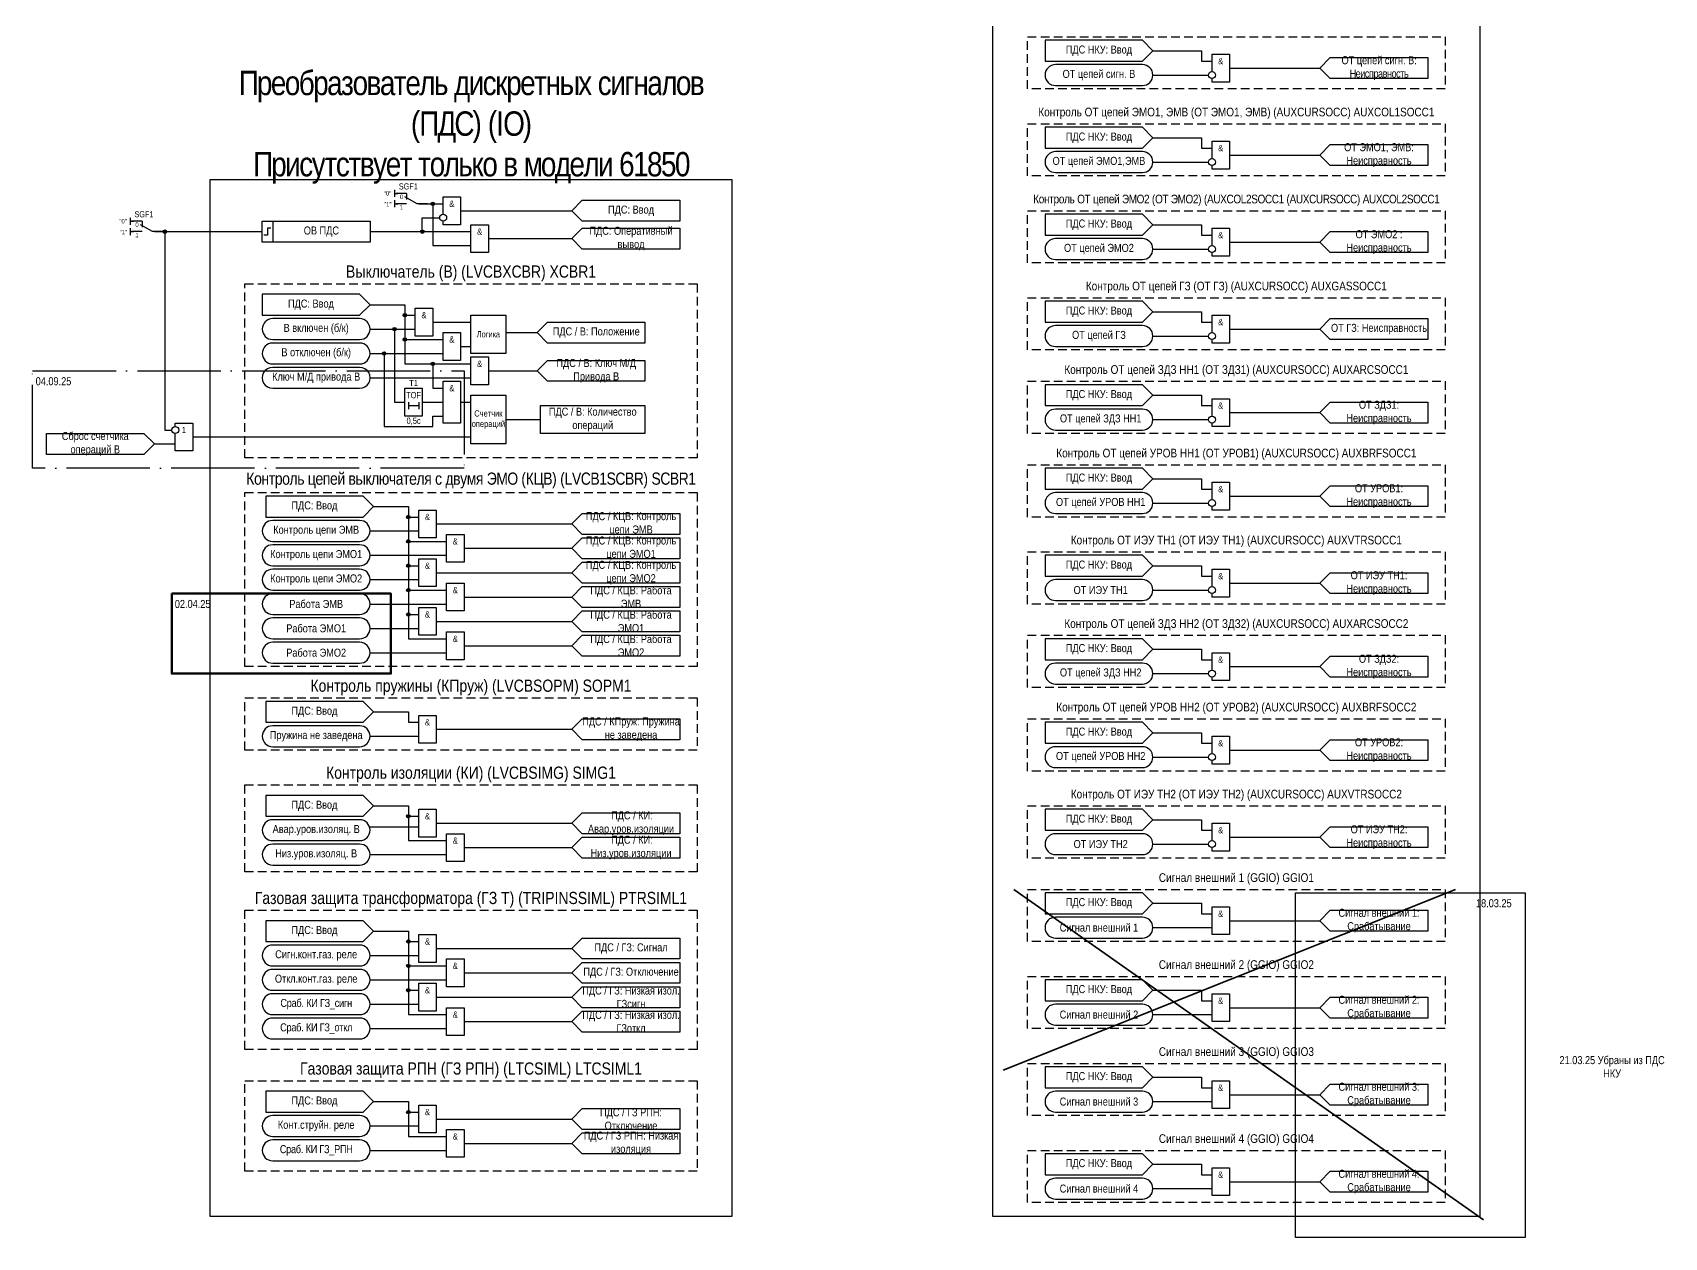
# Model space of a CAD drawing. Header units: millimetres. Extents: x -51 to 418, y -6 to 665.
# Drawn here: x -51 to 418, y -6 to 340.2 of the extents above; entities that cross this region are included whole.
import ezdxf
from ezdxf.enums import TextEntityAlignment as Align

# ---------------------------------------------------------------- set-up
doc = ezdxf.new("R2010")
doc.units = ezdxf.units.MM
doc.linetypes.add('ACAD_ISO04W100', pattern=[30, 24, -3, 0, -3])
doc.linetypes.add('штриховая2', pattern=[0.375, 0.25, -0.125])
doc.layers.add('TEXT', color=7, linetype='Continuous', lineweight=25)
doc.layers.add('Основная', color=7, linetype='Continuous')
doc.styles.add('2.5_Gost_RD', font='ARIALN.TTF', dxfattribs={"height": 2.5})
doc.styles.add('3.5_Gost_RD', font='ARIALN.TTF', dxfattribs={"height": 3.5})
doc.styles.add('Вывод', font='ARIALN.TTF', dxfattribs={"height": 2.5})
doc.styles.add('Компонент', font='ARIALN.TTF', dxfattribs={"height": 3.5})

# ---------------------------------------------------------------- blocks, each defined once
blk = doc.blocks.new('Точка')
at = {"ltscale": 100}
h = blk.add_hatch(color=256, dxfattribs=at)
h.dxf.hatch_style = 1
edge = h.paths.add_edge_path()
edge.add_arc((0, 0), 0.5, 0, 360)
blk.add_circle((0, 0), 0.5, dxfattribs=at)
blk = doc.blocks.new('*U78')
at = {"layer": 'Основная', "color": 0}
blk.add_line((0, 0), (7, 4), dxfattribs=at)
at = {"layer": 'Основная', "ltscale": 0.35}
blk.add_line((6, 6), (6, 2.5), dxfattribs=at)
blk = doc.blocks.new('*U80')
at = {"layer": 'Основная', "color": 0}
for p, q in [((-3, 6), (-9, 6)), ((-3, 0), (-9, 0)), ((9, 0), (3, 0))]:
    blk.add_line(p, q, dxfattribs=at)
at = {"layer": 'Основная', "ltscale": 0.25, "xscale": -1}
blk.add_blockref('*U78', (3, 0), dxfattribs=at)
at = {"layer": 'Основная'}
for tag, height, style, p in [('ОУ', 3.5, 'Компонент', (-2, 10)), ('В1', 2.5, 'Вывод', (-14, 6)), ('В2', 2.5, 'Вывод', (-6, 4)), ('В3', 2.5, 'Вывод', (-6, -2))]:
    blk.add_attdef(tag, text='', height=height, dxfattribs=dict(at, style=style)).set_placement(p, align=Align.MIDDLE_CENTER)

msp = doc.modelspace()

# ---------------------------------------------------------------- linework, layer by layer
at = {"ltscale": 100}
for p, q in [((53, 295), (53, 293)), ((53, 294), (54, 294)), ((53, 292), (53, 290)), ((53, 291), (54, 291))]:
    msp.add_line(p, q, dxfattribs=at)
at = {"color": 6, "ltscale": 100}
for p, q in [((-23, 287), (-23, 285)), ((-23, 286), (-22, 286)), ((-23, 284), (-23, 282)), ((-23, 283), (-22, 283))]:
    msp.add_line(p, q, dxfattribs=at)
at = {"color": 1, "lineweight": 35, "ltscale": 100}
for p, q in [((358, 94), (228, 42)), ((231, 94), (366, -1))]:
    msp.add_line(p, q, dxfattribs=at)
at = {"ltscale": 100}
for points in [[(225, 633), (365, 633), (365, 0), (225, 0)], [(240, 338), (240, 332), (268, 332), (271, 335), (268, 338)], [(240, 313), (240, 307), (268, 307), (271, 310), (268, 313)], [(0, 298), (150, 298), (150, 0), (0, 0)], [(240, 288), (240, 282), (268, 282), (271, 285), (268, 288)], [(15, 286), (46, 286), (46, 280), (15, 280)], [(15, 286), (18, 286), (18, 280), (15, 280)], [(75, 285), (80, 285), (80, 277), (75, 277)], [(15, 265), (15, 259), (43, 259), (46, 262), (43, 265)], [(240, 263), (240, 257), (268, 257), (271, 260), (268, 263)], [(240, 239), (240, 233), (268, 233), (271, 236), (268, 239)], [(240, 215), (240, 209), (268, 209), (271, 212), (268, 215)], [(16, 207), (16, 201), (44, 201), (47, 204), (44, 207)], [(240, 190), (240, 184), (268, 184), (271, 187), (268, 190)], [(240, 166), (240, 160), (268, 160), (271, 163), (268, 166)], [(16, 148), (16, 142), (44, 142), (47, 145), (44, 148)], [(240, 142), (240, 136), (268, 136), (271, 139), (268, 142)], [(16, 121), (16, 115), (44, 115), (47, 118), (44, 121)], [(240, 117), (240, 111), (268, 111), (271, 114), (268, 117)], [(240, 93), (240, 87), (268, 87), (271, 90), (268, 93)], [(16, 85), (16, 79), (44, 79), (47, 82), (44, 85)], [(240, 68), (240, 62), (268, 62), (271, 65), (268, 68)], [(240, 43), (240, 37), (268, 37), (271, 40), (268, 43)], [(16, 36), (16, 30), (44, 30), (47, 33), (44, 36)], [(240, 18), (240, 12), (268, 12), (271, 15), (268, 18)]]:
    msp.add_lwpolyline(points, close=True, dxfattribs=at)
at = {"linetype": 'штриховая2', "ltscale": 10}
for points in [[(235, 339), (355, 339), (355, 324), (235, 324)], [(235, 314), (355, 314), (355, 299), (235, 299)], [(235, 289), (355, 289), (355, 274), (235, 274)], [(235, 264), (355, 264), (355, 249), (235, 249)], [(235, 240), (355, 240), (355, 225), (235, 225)], [(235, 216), (355, 216), (355, 201), (235, 201)], [(235, 191), (355, 191), (355, 176), (235, 176)], [(235, 167), (355, 167), (355, 152), (235, 152)], [(235, 143), (355, 143), (355, 128), (235, 128)], [(235, 118), (355, 118), (355, 103), (235, 103)], [(235, 94), (355, 94), (355, 79), (235, 79)], [(235, 69), (355, 69), (355, 54), (235, 54)], [(235, 44), (355, 44), (355, 29), (235, 29)], [(235, 19), (355, 19), (355, 4), (235, 4)]]:
    msp.add_lwpolyline(points, close=True, dxfattribs=at)
at = {"color": 6, "ltscale": 100}
for points in [[(271, 335), (285, 335), (285, 332), (288, 332)], [(288, 329), (288, 334), (293, 334), (293, 326), (288, 326), (288, 327)], [(293, 330), (319, 330)], [(319, 330), (322, 333), (350, 333), (350, 327), (322, 327), (319, 330)], [(271, 328), (287, 328)], [(271, 310), (285, 310), (285, 307), (288, 307)], [(288, 304), (288, 309), (293, 309), (293, 301), (288, 301), (288, 302)], [(293, 305), (319, 305)], [(319, 305), (322, 308), (350, 308), (350, 302), (322, 302), (319, 305)], [(271, 303), (287, 303)], [(-16, 283), (15, 283)], [(271, 285), (285, 285), (285, 282), (288, 282)], [(288, 279), (288, 284), (293, 284), (293, 276), (288, 276), (288, 277)], [(319, 280), (322, 283), (350, 283), (350, 277), (322, 277), (319, 280)], [(271, 278), (287, 278)], [(293, 280), (319, 280)], [(46, 262), (56, 262), (56, 259), (59, 259)], [(46, 262), (56, 262), (56, 252), (67, 252)], [(46, 262), (56, 262), (56, 245), (75, 245)], [(271, 260), (285, 260), (285, 257), (288, 257)], [(288, 254), (288, 259), (293, 259), (293, 251), (288, 251), (288, 252)], [(319, 255), (322, 258), (350, 258), (350, 252), (322, 252), (319, 255)], [(46, 255), (59, 255)], [(46, 255), (53, 255), (53, 234), (56, 234)], [(64, 257), (75, 257)], [(85, 254), (94, 254)], [(94, 254), (97, 257), (125, 257), (125, 251), (97, 251), (94, 254)], [(125, 251), (97, 251), (94, 254), (97, 257), (125, 257), (125, 251), (97, 251), (94, 254), (97, 257), (125, 257)], [(293, 255), (319, 255)], [(72, 250), (75, 250)], [(271, 253), (287, 253)], [(46, 248), (67, 248)], [(46, 248), (50, 248), (50, 227), (64, 227), (64, 230), (67, 230)], [(125, 240), (97, 240), (94, 243), (97, 246), (125, 246), (125, 240), (97, 240), (94, 243), (97, 246), (125, 246)], [(46, 241), (75, 241)], [(80, 243), (94, 243)], [(271, 236), (285, 236), (285, 233), (288, 233)], [(288, 230), (288, 235), (293, 235), (293, 227), (288, 227), (288, 228)], [(72, 234), (75, 234)], [(293, 231), (319, 231)], [(319, 231), (322, 234), (350, 234), (350, 228), (322, 228), (319, 231)], [(85, 229), (95, 229)], [(271, 229), (287, 229)], [(-5, 224), (75, 224)], [(271, 212), (285, 212), (285, 209), (288, 209)], [(288, 206), (288, 211), (293, 211), (293, 203), (288, 203), (288, 204)], [(293, 207), (319, 207)], [(319, 207), (322, 210), (350, 210), (350, 204), (322, 204), (319, 207)], [(47, 204), (57, 204), (57, 201), (60, 201)], [(47, 204), (57, 204), (57, 194), (68, 194)], [(47, 204), (57, 204), (57, 187), (60, 187)], [(47, 204), (57, 204), (57, 180), (68, 180)], [(47, 204), (57, 204), (57, 173), (60, 173)], [(47, 204), (57, 204), (57, 166), (68, 166)], [(135, 196), (107, 196), (104, 199), (107, 202), (135, 202), (135, 196), (107, 196), (104, 199), (107, 202), (135, 202)], [(271, 205), (287, 205)], [(46, 197), (60, 197)], [(65, 199), (104, 199)], [(135, 189), (107, 189), (104, 192), (107, 195), (135, 195), (135, 189), (107, 189), (104, 192), (107, 195), (135, 195)], [(46, 190), (68, 190)], [(73, 192), (104, 192)], [(135, 182), (107, 182), (104, 185), (107, 188), (135, 188), (135, 182), (107, 182), (104, 185), (107, 188), (135, 188)], [(46, 183), (60, 183)], [(65, 185), (104, 185)], [(271, 187), (285, 187), (285, 184), (288, 184)], [(288, 181), (288, 186), (293, 186), (293, 178), (288, 178), (288, 179)], [(319, 182), (322, 185), (350, 185), (350, 179), (322, 179), (319, 182)], [(135, 175), (107, 175), (104, 178), (107, 181), (135, 181), (135, 175), (107, 175), (104, 178), (107, 181), (135, 181)], [(271, 180), (287, 180)], [(293, 182), (319, 182)], [(46, 176), (68, 176)], [(73, 178), (104, 178)], [(135, 168), (107, 168), (104, 171), (107, 174), (135, 174), (135, 168), (107, 168), (104, 171), (107, 174), (135, 174)], [(46, 169), (60, 169)], [(65, 171), (104, 171)], [(135, 161), (107, 161), (104, 164), (107, 167), (135, 167), (135, 161), (107, 161), (104, 164), (107, 167), (135, 167)], [(46, 162), (68, 162)], [(73, 164), (104, 164)], [(271, 163), (285, 163), (285, 160), (288, 160)], [(288, 157), (288, 162), (293, 162), (293, 154), (288, 154), (288, 155)], [(319, 158), (322, 161), (350, 161), (350, 155), (322, 155), (319, 158)], [(271, 156), (287, 156)], [(293, 158), (319, 158)], [(47, 145), (57, 145), (57, 142), (60, 142)], [(104, 140), (107, 143), (135, 143), (135, 137), (107, 137), (104, 140)], [(46, 138), (60, 138)], [(65, 140), (104, 140)], [(271, 139), (285, 139), (285, 136), (288, 136)], [(288, 133), (288, 138), (293, 138), (293, 130), (288, 130), (288, 131)], [(319, 134), (322, 137), (350, 137), (350, 131), (322, 131), (319, 134)], [(271, 132), (287, 132)], [(293, 134), (319, 134)], [(47, 118), (57, 118), (57, 108), (68, 108)], [(47, 118), (57, 118), (57, 115), (60, 115)], [(65, 113), (104, 113)], [(104, 113), (107, 116), (135, 116), (135, 110), (107, 110), (104, 113)], [(271, 114), (285, 114), (285, 111), (288, 111)], [(288, 108), (288, 113), (293, 113), (293, 105), (288, 105), (288, 106)], [(46, 112), (60, 112)], [(104, 106), (107, 109), (135, 109), (135, 103), (107, 103), (104, 106)], [(293, 109), (319, 109)], [(319, 109), (322, 112), (350, 112), (350, 106), (322, 106), (319, 109)], [(46, 104), (68, 104)], [(73, 106), (104, 106)], [(271, 107), (287, 107)], [(271, 90), (285, 90), (285, 87), (288, 87)], [(293, 85), (319, 85)], [(319, 85), (322, 88), (350, 88), (350, 82), (322, 82), (319, 85)], [(47, 82), (57, 82), (57, 79), (60, 79)], [(47, 82), (57, 82), (57, 72), (68, 72)], [(47, 82), (57, 82), (57, 65), (60, 65)], [(47, 82), (57, 82), (57, 58), (68, 58)], [(104, 77), (107, 80), (135, 80), (135, 74), (107, 74), (104, 77)], [(271, 83), (288, 83)], [(65, 77), (104, 77)], [(46, 75), (60, 75)], [(104, 70), (107, 73), (135, 73), (135, 67), (107, 67), (104, 70)], [(46, 68), (68, 68)], [(73, 70), (104, 70)], [(104, 63), (107, 66), (135, 66), (135, 60), (107, 60), (104, 63)], [(46, 61), (60, 61)], [(65, 63), (104, 63)], [(271, 65), (285, 65), (285, 62), (288, 62)], [(319, 60), (322, 63), (350, 63), (350, 57), (322, 57), (319, 60)], [(104, 56), (107, 59), (135, 59), (135, 53), (107, 53), (104, 56)], [(271, 58), (288, 58)], [(293, 60), (319, 60)], [(46, 54), (68, 54)], [(73, 56), (104, 56)], [(271, 40), (285, 40), (285, 37), (288, 37)], [(319, 35), (322, 38), (350, 38), (350, 32), (322, 32), (319, 35)], [(47, 33), (57, 33), (57, 30), (60, 30)], [(47, 33), (57, 33), (57, 23), (68, 23)], [(271, 33), (288, 33)], [(293, 35), (319, 35)], [(104, 28), (107, 31), (135, 31), (135, 25), (107, 25), (104, 28)], [(46, 26), (60, 26)], [(65, 28), (104, 28)], [(104, 21), (107, 24), (135, 24), (135, 18), (107, 18), (104, 21)], [(46, 19), (68, 19)], [(73, 21), (104, 21)], [(271, 15), (285, 15), (285, 12), (288, 12)], [(293, 10), (319, 10)], [(319, 10), (322, 13), (350, 13), (350, 7), (322, 7), (319, 10)], [(271, 8), (288, 8)]]:
    msp.add_lwpolyline(points, dxfattribs=at)
at = {"ltscale": 100}
for points in [[(243, 325), (268, 325, 1), (268, 331), (243, 331, 1)], [(243, 300), (268, 300, 1), (268, 306), (243, 306, 1)], [(243, 275), (268, 275, 1), (268, 281), (243, 281, 1)], [(18, 252), (43, 252, 1), (43, 258), (18, 258, 1)], [(243, 250), (268, 250, 1), (268, 256), (243, 256, 1)], [(18, 245), (43, 245, 1), (43, 251), (18, 251, 1)], [(18, 238), (43, 238, 1.013985), (43, 244), (18, 244, 1.013985)], [(243, 226), (268, 226, 1), (268, 232), (243, 232, 1)], [(243, 202), (268, 202, 1), (268, 208), (243, 208, 1)], [(18, 194), (43, 194, 1), (43, 200), (18, 200, 1)], [(18, 187), (43, 187, 1), (43, 193), (18, 193, 1)], [(18, 180), (43, 180, 1), (43, 186), (18, 186, 1)], [(243, 177), (268, 177, 1), (268, 183), (243, 183, 1)], [(18, 173), (43, 173, 1), (43, 179), (18, 179, 1)], [(18, 166), (43, 166, 1), (43, 172), (18, 172, 1)], [(18, 159), (43, 159, 1), (43, 165), (18, 165, 1)], [(243, 153), (268, 153, 1), (268, 159), (243, 159, 1)], [(18, 135), (43, 135, 1), (43, 141), (18, 141, 1)], [(243, 129), (268, 129, 1), (268, 135), (243, 135, 1)], [(18, 108), (43, 108, 1), (43, 114), (18, 114, 1)], [(243, 104), (268, 104, 1), (268, 110), (243, 110, 1)], [(18, 101), (43, 101, 1), (43, 107), (18, 107, 1)], [(243, 80), (268, 80, 1), (268, 86), (243, 86, 1)], [(18, 72), (43, 72, 1), (43, 78), (18, 78, 1)], [(18, 65), (43, 65, 1), (43, 71), (18, 71, 1)], [(18, 58), (43, 58, 1), (43, 64), (18, 64, 1)], [(243, 55), (268, 55, 1), (268, 61), (243, 61, 1)], [(18, 51), (43, 51, 1), (43, 57), (18, 57, 1)], [(243, 30), (268, 30, 1), (268, 36), (243, 36, 1)], [(18, 23), (43, 23, 1), (43, 29), (18, 29, 1)], [(18, 16), (43, 16, 1), (43, 22), (18, 22, 1)], [(243, 5), (268, 5, 1), (268, 11), (243, 11, 1)]]:
    msp.add_lwpolyline(points, format="xyb", close=True, dxfattribs=at)
for points in [[(60, 291), (67, 291)], [(60, 291), (64, 291), (64, 279), (75, 279)], [(67, 288), (67, 293), (72, 293), (72, 285), (67, 285), (67, 286)], [(104, 289), (107, 292), (135, 292), (135, 286), (107, 286), (104, 289)], [(46, 283), (61, 283), (61, 287), (66, 287)], [(72, 289), (104, 289)], [(46, 283), (75, 283)], [(104, 281), (107, 284), (135, 284), (135, 278), (107, 278), (104, 281)], [(80, 281), (104, 281)]]:
    msp.add_lwpolyline(points, dxfattribs=at)
at = {"color": 3, "ltscale": 100}
for points in [[(-16, 283), (-13, 283), (-13, 226), (-11, 226)], [(46, 262), (56, 262), (56, 245), (64, 245), (64, 238), (67, 238)], [(57, 234), (57, 232)], [(57, 233), (60, 233)], [(60, 234), (60, 232)], [(61, 234), (67, 234)], [(-10, 227), (-10, 228), (-5, 228), (-5, 220), (-10, 220), (-10, 225)], [(-16, 222), (-10, 222)]]:
    msp.add_lwpolyline(points, dxfattribs=at)
at = {"lineweight": 30, "ltscale": 100}
msp.add_lwpolyline([(17.5, 284), (16.5, 284), (16.5, 282), (15.5, 282)], dxfattribs=at)
at = {"color": 6, "linetype": 'штриховая2', "ltscale": 10}
for points in [[(140, 218), (10, 218), (10, 268), (140, 268)], [(140, 158), (10, 158), (10, 208), (140, 208)], [(140, 134), (10, 134), (10, 149), (140, 149)], [(140, 99), (10, 99), (10, 124), (140, 124)], [(10, 88), (140, 88), (140, 48), (10, 48)], [(10, 39), (140, 39), (140, 13), (10, 13)]]:
    msp.add_lwpolyline(points, close=True, dxfattribs=at)
at = {"color": 6, "ltscale": 100}
for points in [[(59, 261), (64, 261), (64, 253), (59, 253)], [(75, 259), (85, 259), (85, 248), (75, 248)], [(67, 254), (72, 254), (72, 246), (67, 246)], [(75, 247), (80, 247), (80, 239), (75, 239)], [(75, 236), (85, 236), (85, 222), (75, 222)], [(95, 233), (125, 233), (125, 225), (95, 225)], [(-47, 219), (-47, 225), (-19, 225), (-16, 222), (-19, 219)], [(60, 203), (65, 203), (65, 195), (60, 195)], [(68, 196), (73, 196), (73, 188), (68, 188)], [(60, 189), (65, 189), (65, 181), (60, 181)], [(68, 182), (73, 182), (73, 174), (68, 174)], [(60, 175), (65, 175), (65, 167), (60, 167)], [(68, 168), (73, 168), (73, 160), (68, 160)], [(60, 144), (65, 144), (65, 136), (60, 136)], [(60, 117), (65, 117), (65, 109), (60, 109)], [(68, 110), (73, 110), (73, 102), (68, 102)], [(288, 89), (293, 89), (293, 81), (288, 81)], [(60, 81), (65, 81), (65, 73), (60, 73)], [(68, 74), (73, 74), (73, 66), (68, 66)], [(60, 67), (65, 67), (65, 59), (60, 59)], [(288, 64), (293, 64), (293, 56), (288, 56)], [(68, 60), (73, 60), (73, 52), (68, 52)], [(288, 39), (293, 39), (293, 31), (288, 31)], [(60, 32), (65, 32), (65, 24), (60, 24)], [(68, 25), (73, 25), (73, 17), (68, 17)], [(288, 14), (293, 14), (293, 6), (288, 6)]]:
    msp.add_lwpolyline(points, close=True, dxfattribs=at)
at = {"color": 3, "linetype": 'ACAD_ISO04W100', "lineweight": 25}
msp.add_lwpolyline([(-51, 243), (73, 243), (73, 215), (-51, 215)], close=True, dxfattribs=at)
at = {"color": 3, "ltscale": 100}
for points in [[(67, 240), (72, 240), (72, 228), (67, 228)], [(56, 238), (61, 238), (61, 230), (56, 230)]]:
    msp.add_lwpolyline(points, close=True, dxfattribs=at)
at = {"color": 1, "lineweight": 100, "ltscale": 100}
msp.add_lwpolyline([(-11, 179), (52, 179), (52, 156), (-11, 156)], close=True, dxfattribs=at)
at = {"color": 2, "lineweight": 30, "ltscale": 100}
msp.add_lwpolyline([(312, 93), (378, 93), (378, -6), (312, -6)], close=True, dxfattribs=at)
at = {"color": 6, "ltscale": 100}
for centre in [(288, 328), (288, 303), (288, 278), (288, 253), (288, 229), (288, 205), (288, 180), (288, 156), (288, 132), (288, 107)]:
    msp.add_circle(centre, 1, dxfattribs=at)
msp.add_circle((67, 287), 1)
at = {"color": 3, "ltscale": 100}
msp.add_circle((-10, 226), 1, dxfattribs=at)

# ---------------------------------------------------------------- block references
at = {"ltscale": 100}
for p in [(64, 291), (61, 283)]:
    msp.add_blockref('Точка', p, dxfattribs=at)
at = {"color": 6, "ltscale": 100}
for p in [(-13, 283), (56, 259), (53, 255), (56, 252), (50, 248), (64, 245), (57, 201), (57, 194), (57, 187), (57, 180), (57, 173), (57, 115), (57, 79), (57, 72), (57, 65), (57, 30)]:
    msp.add_blockref('Точка', p, dxfattribs=at)
at = {"layer": 'Основная', "ltscale": 0.25, "xscale": 0.5, "yscale": 0.5, "zscale": 0.5}
msp.add_blockref('*U80', (58, 291), dxfattribs=at).add_auto_attribs({'ОУ': 'SGF1', 'В1': '"0"', 'В2': '0', 'В3': '1'})
at = {"layer": 'Основная', "color": 6, "ltscale": 0.25, "xscale": 0.5, "yscale": 0.5, "zscale": 0.5}
msp.add_blockref('*U80', (-18, 283), dxfattribs=at).add_auto_attribs({'ОУ': 'SGF1', 'В1': '"0"', 'В2': '0', 'В3': '1'})

# ---------------------------------------------------------------- texts
at = {"ltscale": 100, "attachment_point": 5}
for s, insert, char_height, width, style in [('ПДС НКУ: Ввод', (255.5, 335), 2.3, 31, '2.5_Gost_RD'), ('ОТ цепей сигн. В{\\T0.9;: Неисправность }', (336, 330), 2.3, 28, '2.5_Gost_RD'), ('{\\T0.9;\\C3;Преобразователь дискретных сигналов (ПДС) (IO) \\P\\C6;Присутствует только в модели 61850}', (75, 313), 7, 150, '3.5_Gost_RD'), ('\\pt11.5;ОТ цепей сигн. В', (255.5, 328), 2.3, 31, '2.5_Gost_RD'), ('ПДС НКУ: Ввод', (255.5, 310), 2.3, 31, '2.5_Gost_RD'), ('ОТ ЭМО1, ЭМВ: Неисправность', (336, 305), 2.3, 28, '2.5_Gost_RD'), ('ОТ цепей ЭМО1,ЭМВ', (255.5, 303), 2.3, 31, '2.5_Gost_RD'), ('&', (69.5, 291), 1.8, 5, '2.5_Gost_RD'), ('ПДС: Ввод', (121, 289), 2.3, 28, '2.5_Gost_RD'), ('ПДС НКУ: Ввод', (255.5, 285), 2.3, 31, '2.5_Gost_RD'), ('&', (77.5, 283), 1.8, 5, '2.5_Gost_RD'), ('ПДС: Оперативный вывод', (121, 281), 2.3, 28, '2.5_Gost_RD'), ('ОТ ЭМО2 : Неисправность', (336, 280), 2.3, 28, '2.5_Gost_RD'), ('ОТ цепей ЭМО2', (255.5, 278), 2.3, 31, '2.5_Gost_RD'), ('ПДС НКУ: Ввод', (255.5, 260), 2.3, 31, '2.5_Gost_RD'), ('ПДС / В: Положение', (111, 254), 2.3, 28, '2.5_Gost_RD'), ('ОТ цепей ГЗ', (255.5, 253), 2.3, 31, '2.5_Gost_RD'), ('ОТ ГЗ: Неисправность', (336, 255), 2.3, 28, '2.5_Gost_RD'), ('ПДС / В: Ключ М/Д Привода В', (111, 243), 2.3, 28, '2.5_Gost_RD'), ('T1', (58.5, 239.5), 1.8, 5, '2.5_Gost_RD'), ('ПДС НКУ: Ввод', (255.5, 236), 2.3, 31, '2.5_Gost_RD'), ('ОТ цепей ЗДЗ НН1', (256, 229), 2.3, 31, '2.5_Gost_RD'), ('ОТ ЗДЗ1: Неисправность', (336, 231), 2.3, 28, '2.5_Gost_RD'), ('ПДС НКУ: Ввод', (255.5, 212), 2.3, 31, '2.5_Gost_RD'), ('ОТ цепей УРОВ НН1', (256, 205), 2.3, 31, '2.5_Gost_RD'), ('ОТ УРОВ1: Неисправность', (336, 207), 2.3, 28, '2.5_Gost_RD'), ('ПДС / КЦВ: Контроль цепи ЭМВ', (121, 199), 2.3, 28, '2.5_Gost_RD'), ('ПДС / КЦВ: Контроль цепи ЭМО1', (121, 192), 2.3, 28, '2.5_Gost_RD'), ('ПДС / КЦВ: Контроль цепи ЭМО2', (121, 185), 2.3, 28, '2.5_Gost_RD'), ('ПДС НКУ: Ввод', (255.5, 187), 2.3, 31, '2.5_Gost_RD'), ('ОТ ИЭУ ТН1: Неисправность', (336, 182), 2.3, 28, '2.5_Gost_RD'), ('ПДС / КЦВ: Работа ЭМВ', (121, 178), 2.3, 28, '2.5_Gost_RD'), ('ОТ ИЭУ ТН1', (256, 180), 2.3, 31, '2.5_Gost_RD'), ('ПДС / КЦВ: Работа ЭМО1', (121, 171), 2.3, 28, '2.5_Gost_RD'), ('ПДС / КЦВ: Работа ЭМО2', (121, 164), 2.3, 28, '2.5_Gost_RD'), ('ПДС НКУ: Ввод', (255.5, 163), 2.3, 31, '2.5_Gost_RD'), ('ОТ ЗДЗ2: Неисправность', (336, 158), 2.3, 28, '2.5_Gost_RD'), ('ОТ цепей ЗДЗ НН2', (256, 156), 2.3, 31, '2.5_Gost_RD'), ('ПДС / КПруж: Пружина не заведена', (121, 140), 2.3, 28, '2.5_Gost_RD'), ('ПДС НКУ: Ввод', (255.5, 139), 2.3, 31, '2.5_Gost_RD'), ('ОТ УРОВ2: Неисправность', (336, 134), 2.3, 28, '2.5_Gost_RD'), ('ОТ цепей УРОВ НН2', (256, 132), 2.3, 31, '2.5_Gost_RD'), ('{\\W0.8;\\T0.8; }ПДС / КИ: Авар.уров.изоляции', (121, 113), 2.3, 28, '2.5_Gost_RD'), ('ПДС НКУ: Ввод', (255.5, 114), 2.3, 31, '2.5_Gost_RD'), ('{\\W0.8;\\T0.8; }ПДС / КИ: Низ.уров.изоляции', (121, 106), 2.3, 28, '2.5_Gost_RD'), ('ОТ ИЭУ ТН2', (256, 107), 2.3, 31, '2.5_Gost_RD'), ('ОТ ИЭУ ТН2: Неисправность', (336, 109), 2.3, 28, '2.5_Gost_RD'), ('ПДС НКУ: Ввод', (255.5, 90), 2.3, 31, '2.5_Gost_RD'), ('Сигнал внешний 1: Срабатывание', (336, 85), 2.3, 28, '2.5_Gost_RD'), ('Сигнал внешний 1', (255.5, 83), 2.3, 31, '2.5_Gost_RD'), ('\\A1;Сигн.конт.газ. реле', (30.5, 75), 2.3, 31, '2.5_Gost_RD'), ('ПДС / ГЗ: Сигнал', (121, 77), 2.3, 28, '2.5_Gost_RD'), ('ПДС / ГЗ: Отключение', (121, 70), 2.3, 28, '2.5_Gost_RD'), ('\\A1;Откл.конт.газ. реле', (30.5, 68), 2.3, 31, '2.5_Gost_RD'), ('ПДС / ГЗ: Низкая изол. ГЗсигн', (121, 63), 2.3, 28, '2.5_Gost_RD'), ('ПДС НКУ: Ввод', (255.5, 65), 2.3, 31, '2.5_Gost_RD'), ('\\A1;{\\T0.95;Сраб. КИ ГЗ_сигн}', (30.5, 61), 2.3, 31, '2.5_Gost_RD'), ('Сигнал внешний 2: Срабатывание', (336, 60), 2.3, 28, '2.5_Gost_RD'), ('ПДС / ГЗ: Низкая изол. ГЗоткл', (121, 56), 2.3, 28, '2.5_Gost_RD'), ('Сигнал внешний 2', (255.5, 58), 2.3, 31, '2.5_Gost_RD'), ('\\A1;{\\T0.95;Сраб. КИ ГЗ_откл}', (30.5, 54), 2.3, 31, '2.5_Gost_RD'), ('ПДС НКУ: Ввод', (255.5, 40), 2.3, 31, '2.5_Gost_RD'), ('Сигнал внешний 3: Срабатывание', (336, 35), 2.3, 28, '2.5_Gost_RD'), ('Сигнал внешний 3', (255.5, 33), 2.3, 31, '2.5_Gost_RD'), ('ПДС / ГЗ РПН: Отключение', (121, 28), 2.3, 28, '2.5_Gost_RD'), ('\\A1;Конт.струйн. реле', (30.5, 26), 2.3, 31, '2.5_Gost_RD'), ('ПДС / {\\C4;ГЗ РПН: Низкая изоляция}', (121, 21), 2.3, 28, '2.5_Gost_RD'), ('\\A1;{\\T0.95;Сраб. КИ ГЗ_РПН}', (30.5, 19), 2.3, 31, '2.5_Gost_RD'), ('ПДС НКУ: Ввод', (255.5, 15), 2.3, 31, '2.5_Gost_RD'), ('Сигнал внешний 4: Срабатывание', (336, 10), 2.3, 28, '2.5_Gost_RD'), ('Сигнал внешний 4', (255.5, 8), 2.3, 31, '2.5_Gost_RD')]:
    msp.add_mtext(s, dxfattribs=dict(at, insert=insert, char_height=char_height, width=width, style=style))
at = {"color": 6, "ltscale": 100, "char_height": 1.8, "width": 5, "attachment_point": 5, "style": '2.5_Gost_RD'}
for insert in [(290.5, 332), (290.5, 307), (290.5, 282), (61.5, 259), (290.5, 257), (69.5, 252), (77.5, 245), (290.5, 233), (290.5, 209), (62.5, 201), (70.5, 194), (62.5, 187), (290.5, 184), (70.5, 180), (62.5, 173), (70.5, 166), (290.5, 160), (62.5, 142), (290.5, 136), (62.5, 115), (70.5, 108), (290.5, 111), (290.5, 87), (62.5, 79), (70.5, 72), (62.5, 65), (290.5, 62), (70.5, 58), (290.5, 37), (62.5, 30), (70.5, 23), (290.5, 12)]:
    msp.add_mtext('&', dxfattribs=dict(at, insert=insert))
at = {"color": 30, "ltscale": 100, "attachment_point": 5, "style": '3.5_Gost_RD'}
for s, insert, char_height, width in [('Контроль ОТ цепей ЭМО1, ЭМВ (ОТ ЭМО1, ЭМВ) (AUXCURSOCC) {\\C6;AUXCOL1SOCC1}', (295, 317), 2.5, 120), ('{\\T0.95;Контроль ОТ цепей ЭМО2 (ОТ ЭМО2) (AUXCOL2SOCC1 (AUXCURSOCC) \\C6;AUXCOL2SOCC1}', (295, 292), 2.5, 120), ('Выключатель (В) (LVCBXCBR) {\\C6;XCBR1}', (75, 271), 3.5, 130), ('Контроль ОТ цепей ГЗ (ОТ ГЗ) (AUXCURSOCC) {\\C6;AUXGASSOCC1}', (295, 267), 2.5, 120), ('Контроль ОТ цепей ЗДЗ НН1 (ОТ ЗДЗ1) (AUXCURSOCC) {\\C6;AUXARCSOCC1}', (295, 243), 2.5, 120), ('Контроль ОТ цепей УРОВ НН1 (ОТ УРОВ1) (AUXCURSOCC) {\\C6;AUXBRFSOCC1}', (295, 219), 2.5, 120), ('{\\T0.95;Контроль цепей выключателя с двумя ЭМО (КЦВ) (LVCB1SCBR) \\C6;SCBR1}', (75, 211.5), 3.5, 130), ('Контроль ОТ ИЭУ ТН1 (ОТ ИЭУ ТН1) (AUXCURSOCC) {\\C6;AUXVTRSOCC1}', (295, 194), 2.5, 120), ('Контроль ОТ цепей ЗДЗ НН2 (ОТ ЗДЗ2) (AUXCURSOCC) {\\C6;AUXARCSOCC2}', (295, 170), 2.5, 120), ('Контроль пружины (КПруж) (LVCBSOPM) {\\C6;SOPM1}', (75, 152), 3.5, 130), ('Контроль ОТ цепей УРОВ НН2 (ОТ УРОВ2) (AUXCURSOCC) {\\C6;AUXBRFSOCC2}', (295, 146), 2.5, 120), ('Контроль изоляции (КИ) (LVCBSIMG) {\\C6;SIMG1}', (75, 127), 3.5, 130), ('Контроль ОТ ИЭУ ТН2 (ОТ ИЭУ ТН2) (AUXCURSOCC) {\\C6;AUXVTRSOCC2}', (295, 121), 2.5, 120), ('Сигнал внешний 1 (GGIO) {\\C6;GGIO1}', (295, 97), 2.5, 120), ('Газовая защита трансформатора (ГЗ T) (TRIPINSSIML) {\\C6;PTRSIML1}', (75, 91), 3.5, 130), ('Сигнал внешний 2 (GGIO) {\\C6;GGIO2}', (295, 72), 2.5, 120), ('Сигнал внешний 3 (GGIO) {\\C6;GGIO3}', (295, 47), 2.5, 120), ('Газовая защита РПН (ГЗ РПН) (LTCSIML) {\\C6;LTCSIML1}', (75, 42), 3.5, 130), ('Сигнал внешний 4 (GGIO) {\\C6;GGIO4}', (295, 22), 2.5, 120)]:
    msp.add_mtext(s, dxfattribs=dict(at, insert=insert, char_height=char_height, width=width))
at = {"ltscale": 100, "insert": (50, 291.5), "char_height": 1.25, "attachment_point": 1, "style": '3.5_Gost_RD'}
msp.add_mtext_dynamic_manual_height_columns('"1"', width=2, gutter_width=17.5, heights=[0], dxfattribs=at)
at = {"color": 6, "ltscale": 100, "insert": (-26, 283.5), "char_height": 1.25, "attachment_point": 1, "style": '3.5_Gost_RD'}
msp.add_mtext_dynamic_manual_height_columns('"1"', width=2, gutter_width=17.5, heights=[0], dxfattribs=at)
at = {"color": 0, "ltscale": 100, "insert": (32, 283), "char_height": 2.3, "width": 28, "attachment_point": 5, "style": '2.5_Gost_RD'}
msp.add_mtext('{\\C256;ОВ ПДС}', dxfattribs=at)
at = {"color": 3, "ltscale": 100, "char_height": 1.8, "width": 5, "attachment_point": 5, "style": '2.5_Gost_RD'}
for s, insert in [('TOF', (58.5, 236)), ('&', (69.5, 238)), ('1', (-7.5, 226)), ('0,5с', (58.5, 228.5))]:
    msp.add_mtext(s, dxfattribs=dict(at, insert=insert))
at = {"layer": 'TEXT', "ltscale": 100, "char_height": 2.3, "attachment_point": 5, "style": '2.5_Gost_RD'}
for s, insert, width in [('ПДС: Ввод', (29, 262), 28), ('В включен (б/к)', (30.5, 255), 31), ('В отключен (б/к)', (30.5, 248), 31), ('Ключ М/Д привода В', (30.5, 241), 31), ('ПДС / В: Количество операций', (110, 229), 30), ('ПДС: Ввод', (30, 204), 28), ('Работа ЭМВ', (30.5, 176), 31), ('ПДС: Ввод', (30, 145), 28), ('ПДС: Ввод', (30, 118), 28), ('ПДС: Ввод', (30, 82), 28), ('ПДС: Ввод', (30, 33), 28)]:
    msp.add_mtext(s, dxfattribs=dict(at, insert=insert, width=width))
at = {"layer": 'TEXT', "color": 6, "ltscale": 100, "attachment_point": 5, "style": '2.5_Gost_RD'}
for s, insert, char_height, width in [('Логика', (80, 253.5), 1.8, 10), ('Счетчик^Jопераций', (80, 229), 1.8, 10), ('Сброс счетчика операций В', (-33, 222), 2.3, 28)]:
    msp.add_mtext(s, dxfattribs=dict(at, insert=insert, char_height=char_height, width=width))
at = {"layer": 'TEXT', "color": 0, "ltscale": 100, "char_height": 2.3, "width": 31, "attachment_point": 5, "style": '2.5_Gost_RD'}
for s, insert in [('{\\C256;04.09.25}', (-45, 240)), ('{\\C256;Контроль цепи ЭМВ}', (30.5, 197)), ('{\\C256;Контроль цепи ЭМО1}', (30.5, 190)), ('{\\C256;Контроль цепи ЭМО2}', (30.5, 183)), ('{\\C256;02.04.25}', (-5, 176)), ('{\\C256;Работа ЭМО1}', (30.5, 169)), ('{\\C256;Работа ЭМО2}', (30.5, 162)), ('{\\C256;Пружина не заведена}', (30.5, 138)), ('{\\C256;Авар.уров.изоляц. В}', (30.5, 111)), ('{\\C256;Низ.уров.изоляц. В}', (30.5, 104)), ('{\\C256;18.03.25}', (369, 90)), ('{\\C256;21.03.25 Убраны из ПДС НКУ }', (403, 43))]:
    msp.add_mtext(s, dxfattribs=dict(at, insert=insert))

doc.saveas('drawing.dxf')
